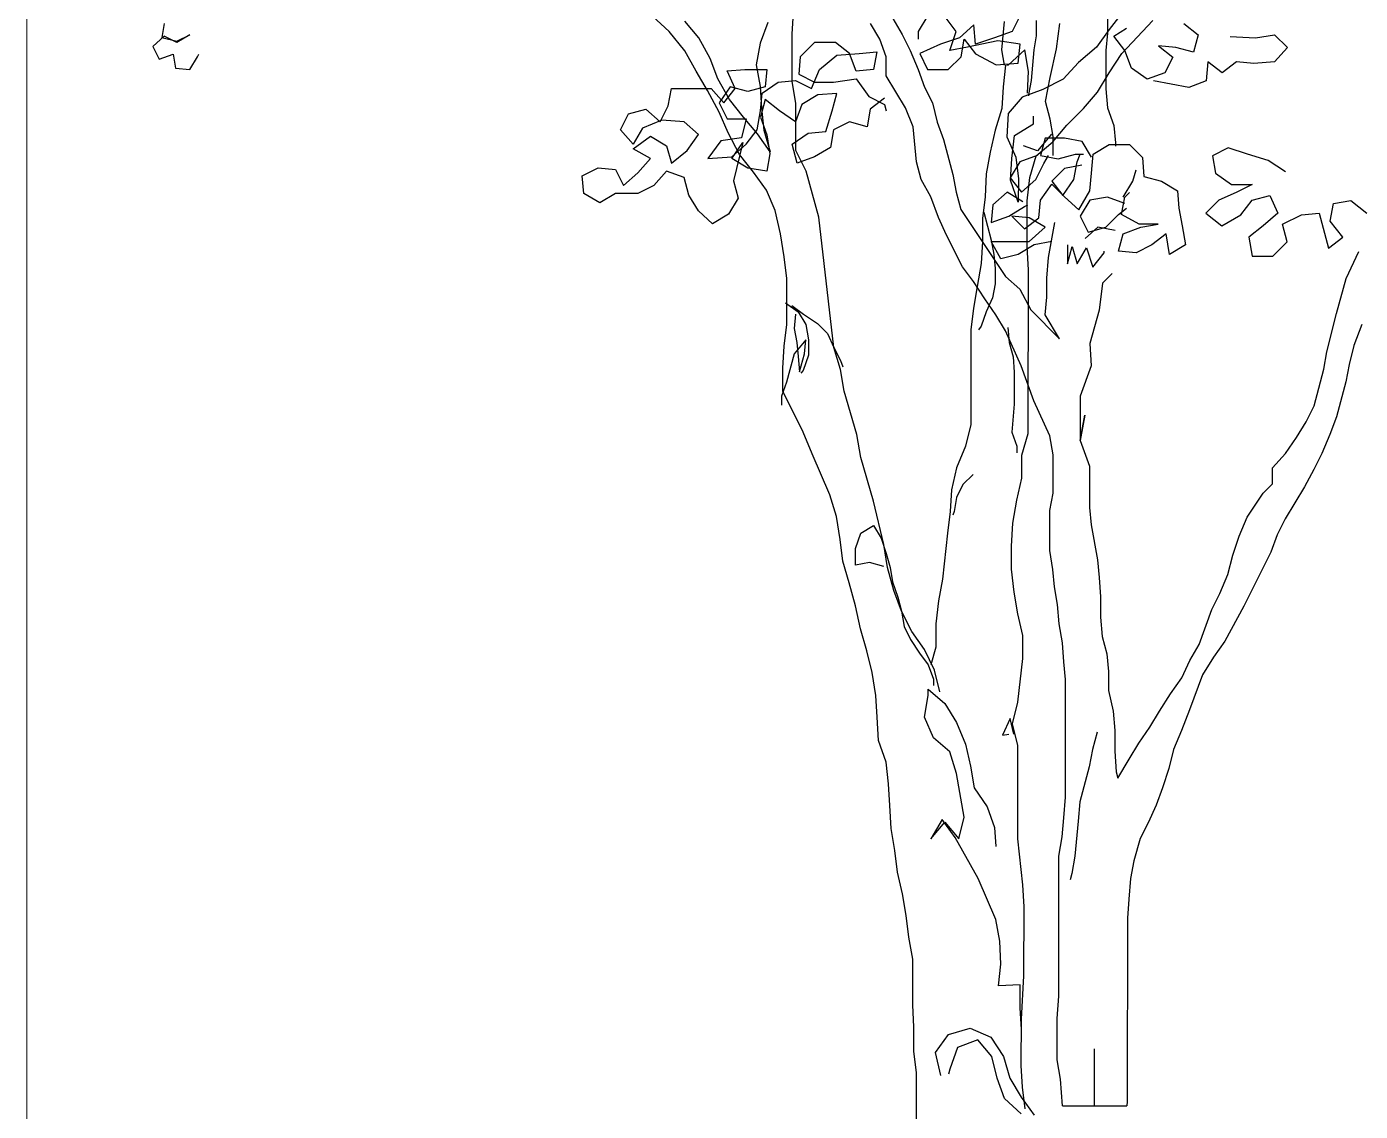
# Model space of a CAD drawing. Header units: millimetres. Extents: x 684983 to 685377, y 990360 to 990509.
# Drawn here: x 685183.977 to 685185.481, y 990434.061 to 990435.284 of the extents above; entities that cross this region are included whole.
import ezdxf

# ---------------------------------------------------------------- set-up
doc = ezdxf.new("R2010")
doc.units = ezdxf.units.MM
doc.layers.add('grid', color=8, linetype='Continuous', lineweight=9)
doc.layers.add('JACK  FRUIT TREE', color=7, linetype='Continuous')
doc.layers.add('TEAK', color=7, linetype='Continuous')

# ---------------------------------------------------------------- blocks, each defined once
blk = doc.blocks.new('JT')
for p, q in [((0.0013, 0.849, 157.7266), (0.0013, 0.8191, 157.7266)), ((-0.1698, 0.8145, 157.7266), (-0.177, 0.8264, 157.7266)), ((-0.1602, 0.83, 157.7266), (-0.1531, 0.818, 157.7266)), ((-0.037, 0.8072, 157.7266), (-0.0346, 0.8263, 157.7266)), ((-0.1651, 0.8013, 157.7266), (-0.1698, 0.8145, 157.7266)), ((-0.1531, 0.818, 157.7266), (-0.1471, 0.8061, 157.7266)), ((0.0013, 0.8191, 157.7266), (0.0001, 0.8059, 157.7266)), ((-0.1471, 0.8061, 157.7266), (-0.1411, 0.7917, 157.7266)), ((-0.0418, 0.7856, 157.7266), (-0.037, 0.8072, 157.7266)), ((0.0001, 0.8059, 157.7266), (0, 0.7772, 157.7266)), ((-0.1651, 0.7869, 157.7266), (-0.1651, 0.8013, 157.7266)), ((-0.1507, 0.763, 157.7266), (-0.1651, 0.7869, 157.7266)), ((-0.1411, 0.7917, 157.7266), (-0.1364, 0.7785, 157.7266)), ((-0.0454, 0.7677, 157.7266), (-0.0418, 0.7856, 157.7266)), ((-0.1364, 0.7785, 157.7266), (-0.1304, 0.7666, 157.7266)), ((0, 0.7772, 157.7266), (0.0012, 0.7628, 157.7266)), ((-0.1448, 0.7486, 157.7266), (-0.1507, 0.763, 157.7266)), ((-0.1304, 0.7666, 157.7266), (-0.1268, 0.7522, 157.7266)), ((-0.0419, 0.7545, 157.7266), (-0.0454, 0.7677, 157.7266)), ((0.0012, 0.7628, 157.7266), (0.006, 0.7497, 157.7266)), ((-0.1268, 0.7522, 157.7266), (-0.122, 0.739, 157.7266)), ((-0.0395, 0.7413, 157.7266), (-0.0419, 0.7545, 157.7266)), ((-0.1424, 0.7223, 157.7266), (-0.1448, 0.7486, 157.7266)), ((0.006, 0.7497, 157.7266), (0.0072, 0.7365, 157.7266)), ((-0.122, 0.739, 157.7266), (-0.1149, 0.7127, 157.7266)), ((-0.0395, 0.727, 157.7266), (-0.0395, 0.7413, 157.7266)), ((0.0072, 0.7365, 157.7266), (0.0072, 0.7341, 157.7266)), ((-0.1388, 0.7091, 157.7266), (-0.1424, 0.7223, 157.7266)), ((-0.1149, 0.7127, 157.7266), (-0.1125, 0.6995, 157.7266)), ((-0.1316, 0.696, 157.7266), (-0.1388, 0.7091, 157.7266)), ((-0.1257, 0.6804, 157.7266), (-0.1316, 0.696, 157.7266)), ((-0.1125, 0.6995, 157.7266), (-0.1089, 0.6864, 157.7266)), ((-0.1089, 0.6864, 157.7266), (-0.0874, 0.6541, 157.7266)), ((-0.1197, 0.6672, 157.7266), (-0.1257, 0.6804, 157.7266)), ((-0.0432, 0.6504, 157.7266), (-0.0383, 0.6767, 157.7266)), ((-0.1078, 0.6433, 157.7266), (-0.1197, 0.6672, 157.7266)), ((-0.0874, 0.6541, 157.7266), (-0.0874, 0.6541, 157.7266)), ((-0.0874, 0.6541, 157.7266), (-0.0755, 0.6361, 157.7266)), ((0.1806, 0.6347, 157.7266), (0.1902, 0.655, 157.7266)), ((-0.0994, 0.6325, 157.7266), (-0.1078, 0.6433, 157.7266)), ((-0.0444, 0.6349, 157.7266), (-0.0432, 0.6504, 157.7266)), ((-0.091, 0.6194, 157.7266), (-0.0994, 0.6325, 157.7266)), ((-0.0755, 0.6361, 157.7266), (-0.0647, 0.6265, 157.7266)), ((-0.0444, 0.6205, 157.7266), (-0.0444, 0.6349, 157.7266)), ((0.0047, 0.6384, 157.7266), (-0.0025, 0.6312, 157.7266)), ((0.1734, 0.6083, 157.7266), (0.1806, 0.6347, 157.7266)), ((-0.0647, 0.6265, 157.7266), (-0.0563, 0.611, 157.7266)), ((-0.0025, 0.6312, 157.7266), (-0.0049, 0.6109, 157.7266)), ((-0.0827, 0.6074, 157.7266), (-0.091, 0.6194, 157.7266)), ((-0.0456, 0.6074, 157.7266), (-0.0444, 0.6205, 157.7266)), ((-0.0755, 0.5954, 157.7266), (-0.0827, 0.6074, 157.7266)), ((-0.0563, 0.611, 157.7266), (-0.0348, 0.5894, 157.7266)), ((-0.0348, 0.5894, 157.7266), (-0.0456, 0.6074, 157.7266)), ((-0.0049, 0.6109, 157.7266), (-0.0121, 0.5858, 157.7266)), ((0.1662, 0.5796, 157.7266), (0.1734, 0.6083, 157.7266)), ((-0.0636, 0.5691, 157.7266), (-0.0755, 0.5954, 157.7266)), ((0.1925, 0.6, 157.7266), (0.1865, 0.5844, 157.7266)), ((-0.0121, 0.5858, 157.7266), (-0.0109, 0.569, 157.7266)), ((0.1865, 0.5844, 157.7266), (0.1829, 0.5701, 157.7266)), ((0.1638, 0.5665, 157.7266), (0.1662, 0.5796, 157.7266)), ((-0.054, 0.5427, 157.7266), (-0.0636, 0.5691, 157.7266)), ((-0.0109, 0.569, 157.7266), (-0.0193, 0.5463, 157.7266)), ((0.1602, 0.5521, 157.7266), (0.1638, 0.5665, 157.7266)), ((0.1829, 0.5701, 157.7266), (0.1805, 0.5569, 157.7266)), ((0.1566, 0.539, 157.7266), (0.1602, 0.5521, 157.7266)), ((0.1805, 0.5569, 157.7266), (0.1733, 0.5306, 157.7266)), ((-0.0421, 0.5164, 157.7266), (-0.054, 0.5427, 157.7266)), ((-0.0193, 0.5463, 157.7266), (-0.0193, 0.5128, 157.7266)), ((-0.0193, 0.5128, 157.7266), (-0.0157, 0.5319, 157.7266)), ((-0.0157, 0.5319, 157.7266), (-0.0193, 0.5128, 157.7266)), ((0.1506, 0.527, 157.7266), (0.1566, 0.539, 157.7266)), ((0.1434, 0.5151, 157.7266), (0.1506, 0.527, 157.7266)), ((0.1733, 0.5306, 157.7266), (0.1685, 0.5174, 157.7266)), ((-0.0397, 0.5021, 157.7266), (-0.0421, 0.5164, 157.7266)), ((-0.0193, 0.5128, 157.7266), (-0.0122, 0.4937, 157.7266)), ((0.135, 0.5031, 157.7266), (0.1434, 0.5151, 157.7266)), ((0.1685, 0.5174, 157.7266), (0.1625, 0.5031, 157.7266)), ((-0.0397, 0.4733, 157.7266), (-0.0397, 0.5021, 157.7266)), ((0.1254, 0.4923, 157.7266), (0.135, 0.5031, 157.7266)), ((0.1625, 0.5031, 157.7266), (0.1565, 0.4911, 157.7266)), ((-0.0122, 0.4937, 157.7266), (-0.0122, 0.4625, 157.7266)), ((0.1254, 0.4804, 157.7266), (0.1254, 0.4923, 157.7266)), ((0.1565, 0.4911, 157.7266), (0.1493, 0.478, 157.7266)), ((-0.0421, 0.4602, 157.7266), (-0.0397, 0.4733, 157.7266)), ((0.1062, 0.4553, 157.7266), (0.1182, 0.4732, 157.7266)), ((0.1182, 0.4732, 157.7266), (0.1254, 0.4804, 157.7266)), ((0.1493, 0.478, 157.7266), (0.1349, 0.454, 157.7266)), ((-0.0122, 0.4625, 157.7266), (-0.011, 0.4494, 157.7266)), ((-0.0422, 0.4303, 157.7266), (-0.0421, 0.4602, 157.7266)), ((0.1002, 0.4409, 157.7266), (0.1062, 0.4553, 157.7266)), ((0.1349, 0.454, 157.7266), (0.1289, 0.4421, 157.7266)), ((-0.011, 0.4494, 157.7266), (-0.0063, 0.4231, 157.7266)), ((0.1289, 0.4421, 157.7266), (0.1241, 0.4289, 157.7266)), ((0.0954, 0.4266, 157.7266), (0.1002, 0.4409, 157.7266)), ((-0.0398, 0.4159, 157.7266), (-0.0422, 0.4303, 157.7266)), ((-0.0063, 0.4231, 157.7266), (-0.0051, 0.4099, 157.7266)), ((0.0918, 0.4122, 157.7266), (0.0954, 0.4266, 157.7266)), ((0.1241, 0.4289, 157.7266), (0.1038, 0.3883, 157.7266)), ((-0.0386, 0.4028, 157.7266), (-0.0398, 0.4159, 157.7266)), ((0.0858, 0.3979, 157.7266), (0.0918, 0.4122, 157.7266)), ((-0.0362, 0.3896, 157.7266), (-0.0386, 0.4028, 157.7266)), ((-0.0051, 0.4099, 157.7266), (-0.0039, 0.3955, 157.7266)), ((-0.0039, 0.3955, 157.7266), (-0.0039, 0.38, 157.7266)), ((0.0798, 0.3859, 157.7266), (0.0858, 0.3979, 157.7266)), ((-0.035, 0.3752, 157.7266), (-0.0362, 0.3896, 157.7266)), ((0.0702, 0.3596, 157.7266), (0.0798, 0.3859, 157.7266)), ((0.1038, 0.3883, 157.7266), (0.0894, 0.362, 157.7266)), ((-0.0326, 0.3609, 157.7266), (-0.035, 0.3752, 157.7266)), ((-0.0039, 0.38, 157.7266), (-0.0027, 0.3656, 157.7266)), ((-0.0027, 0.3656, 157.7266), (0.0008, 0.3525, 157.7266)), ((0.0894, 0.362, 157.7266), (0.081, 0.35, 157.7266)), ((-0.0315, 0.3465, 157.7266), (-0.0326, 0.3609, 157.7266)), ((0.0008, 0.3525, 157.7266), (0.002, 0.3393, 157.7266)), ((0.0631, 0.3476, 157.7266), (0.0702, 0.3596, 157.7266)), ((-0.0303, 0.3333, 157.7266), (-0.0315, 0.3465, 157.7266)), ((0.0571, 0.3345, 157.7266), (0.0631, 0.3476, 157.7266)), ((0.081, 0.35, 157.7266), (0.0726, 0.3368, 157.7266)), ((-0.0304, 0.2448, 157.7266), (-0.0303, 0.3333, 157.7266)), ((0.002, 0.3393, 157.7266), (0.002, 0.3249, 157.7266)), ((0.0487, 0.3225, 157.7266), (0.0571, 0.3345, 157.7266)), ((0.0726, 0.3368, 157.7266), (0.063, 0.3105, 157.7266)), ((0.002, 0.3249, 157.7266), (0.0056, 0.3094, 157.7266)), ((0.0403, 0.3094, 157.7266), (0.0487, 0.3225, 157.7266)), ((0.0056, 0.3094, 157.7266), (0.0068, 0.295, 157.7266)), ((0.0331, 0.2974, 157.7266), (0.0403, 0.3094, 157.7266)), ((0.063, 0.3105, 157.7266), (0.057, 0.295, 157.7266)), ((-0.0064, 0.2938, 157.7266), (-0.01, 0.2807, 157.7266)), ((0.0068, 0.295, 157.7266), (0.0068, 0.2795, 157.7266)), ((0.0247, 0.2854, 157.7266), (0.0331, 0.2974, 157.7266)), ((0.057, 0.295, 157.7266), (0.051, 0.2806, 157.7266)), ((0.0175, 0.2735, 157.7266), (0.0247, 0.2854, 157.7266)), ((-0.01, 0.2807, 157.7266), (-0.0124, 0.2675, 157.7266)), ((0.0068, 0.2795, 157.7266), (0.0079, 0.2639, 157.7266)), ((0.0091, 0.2591, 157.7266), (0.0175, 0.2735, 157.7266)), ((0.051, 0.2806, 157.7266), (0.0474, 0.2663, 157.7266)), ((-0.0124, 0.2675, 157.7266), (-0.0196, 0.2412, 157.7266)), ((0.0079, 0.2639, 157.7266), (0.0091, 0.2591, 157.7266)), ((0.0474, 0.2663, 157.7266), (0.0426, 0.2519, 157.7266)), ((0.0426, 0.2519, 157.7266), (0.0378, 0.2388, 157.7266)), ((-0.0316, 0.2293, 157.7266), (-0.0304, 0.2448, 157.7266)), ((-0.0196, 0.2412, 157.7266), (-0.0208, 0.2269, 157.7266)), ((0.0378, 0.2388, 157.7266), (0.0318, 0.2256, 157.7266)), ((-0.0328, 0.2149, 157.7266), (-0.0316, 0.2293, 157.7266)), ((-0.0208, 0.2269, 157.7266), (-0.0232, 0.2005, 157.7266)), ((0.0318, 0.2256, 157.7266), (0.0258, 0.2137, 157.7266)), ((-0.0352, 0.2005, 157.7266), (-0.0328, 0.2149, 157.7266)), ((0.0258, 0.2137, 157.7266), (0.021, 0.1969, 157.7266)), ((-0.0353, 0.0953, 157.7266), (-0.0352, 0.2005, 157.7266)), ((-0.0232, 0.2005, 157.7266), (-0.0256, 0.1874, 157.7266)), ((0.021, 0.1969, 157.7266), (0.0186, 0.1837, 157.7266)), ((-0.0256, 0.1874, 157.7266), (-0.0268, 0.1826, 157.7266)), ((0.0186, 0.1837, 157.7266), (0.0174, 0.1682, 157.7266)), ((0.0174, 0.1682, 157.7266), (0.0162, 0.1538, 157.7266)), ((0.0162, 0.1538, 157.7266), (0.0161, 0.0162, 157.7266)), ((-0.0365, 0.0785, 157.7266), (-0.0353, 0.0953, 157.7266)), ((-0.0365, 0.0474, 157.7266), (-0.0365, 0.0785, 157.7266)), ((-0.0084, 0.0128, 157.7266), (-0.0084, 0.0558, 157.7266)), ((-0.0341, 0.033, 157.7266), (-0.0365, 0.0474, 157.7266)), ((-0.0325, 0.0128, 157.7266), (-0.0341, 0.033, 157.7266)), ((-0.0325, 0.0128, 157.7266), (0.0158, 0.0128, 157.7266)), ((0.0161, 0.0162, 157.7266), (0.0158, 0.0128, 157.7266))]:
    blk.add_line(p, q)
at = {"color": 3}
for p, q in [((-0.1339, 0.8324, 157.7266), (-0.1411, 0.8204, 157.7266)), ((-0.0645, 0.8323, 157.7266), (-0.0705, 0.8203, 157.7266)), ((-0.1124, 0.8204, 157.7266), (-0.1208, 0.8312, 157.7266)), ((-0.0992, 0.8252, 157.7266), (-0.11, 0.8156, 157.7266)), ((-0.098, 0.8108, 157.7266), (-0.0992, 0.8252, 157.7266)), ((0.0061, 0.8167, 157.7266), (0.0156, 0.8227, 157.7266)), ((0.0587, 0.8262, 157.7266), (0.0695, 0.8178, 157.7266)), ((-0.2189, 0.8121, 157.7266), (-0.2297, 0.8013, 157.7266)), ((-0.2033, 0.8121, 157.7266), (-0.2189, 0.8121, 157.7266)), ((-0.1411, 0.8204, 157.7266), (-0.1411, 0.8144, 157.7266)), ((-0.11, 0.8156, 157.7266), (-0.1244, 0.8108, 157.7266)), ((-0.1172, 0.806, 157.7266), (-0.1124, 0.8204, 157.7266)), ((-0.1088, 0.8012, 157.7266), (-0.1064, 0.8144, 157.7266)), ((-0.1064, 0.8144, 157.7266), (-0.098, 0.8036, 157.7266)), ((-0.0813, 0.8132, 157.7266), (-0.104, 0.8084, 157.7266)), ((-0.0837, 0.8156, 157.7266), (-0.098, 0.8108, 157.7266)), ((-0.0705, 0.8203, 157.7266), (-0.0837, 0.8156, 157.7266)), ((-0.0645, 0.8108, 157.7266), (-0.0813, 0.8132, 157.7266)), ((0.0144, 0.8059, 157.7266), (0.0061, 0.8167, 157.7266)), ((0.0695, 0.8178, 157.7266), (0.0659, 0.8047, 157.7266)), ((0.0934, 0.8166, 157.7266), (0.1125, 0.8154, 157.7266)), ((0.1125, 0.8154, 157.7266), (0.1269, 0.8178, 157.7266)), ((0.1269, 0.8178, 157.7266), (0.1365, 0.8082, 157.7266)), ((-0.2153, 0.7918, 157.7266), (-0.2021, 0.8025, 157.7266)), ((-0.1926, 0.8037, 157.7266), (-0.2033, 0.8121, 157.7266)), ((-0.2021, 0.8025, 157.7266), (-0.1854, 0.8037, 157.7266)), ((-0.1878, 0.7905, 157.7266), (-0.1926, 0.8037, 157.7266)), ((-0.1854, 0.8037, 157.7266), (-0.1722, 0.8049, 157.7266)), ((-0.1722, 0.8049, 157.7266), (-0.1746, 0.7917, 157.7266)), ((-0.1244, 0.8108, 157.7266), (-0.1399, 0.8037, 157.7266)), ((-0.1399, 0.8037, 157.7266), (-0.134, 0.7917, 157.7266)), ((-0.104, 0.8084, 157.7266), (-0.1172, 0.806, 157.7266)), ((-0.098, 0.8036, 157.7266), (-0.0825, 0.7952, 157.7266)), ((-0.0658, 0.7964, 157.7266), (-0.0645, 0.8108, 157.7266)), ((0.0192, 0.7927, 157.7266), (0.0144, 0.8059, 157.7266)), ((0.0527, 0.8083, 157.7266), (0.0395, 0.8095, 157.7266)), ((0.0395, 0.8095, 157.7266), (0.0503, 0.8011, 157.7266)), ((0.0659, 0.8047, 157.7266), (0.0527, 0.8083, 157.7266)), ((0.1365, 0.8082, 157.7266), (0.1269, 0.7974, 157.7266)), ((-0.2297, 0.8013, 157.7266), (-0.2309, 0.7882, 157.7266)), ((-0.1184, 0.7917, 157.7266), (-0.1088, 0.8012, 157.7266)), ((-0.0825, 0.7952, 157.7266), (-0.0658, 0.7964, 157.7266)), ((0.0312, 0.7844, 157.7266), (0.0192, 0.7927, 157.7266)), ((0.0503, 0.8011, 157.7266), (0.0443, 0.7891, 157.7266)), ((0.0766, 0.7975, 157.7266), (0.0754, 0.7831, 157.7266)), ((0.0874, 0.7891, 157.7266), (0.0766, 0.7975, 157.7266)), ((0.0982, 0.7975, 157.7266), (0.0874, 0.7891, 157.7266)), ((0.1113, 0.7962, 157.7266), (0.0982, 0.7975, 157.7266)), ((0.1269, 0.7974, 157.7266), (0.1113, 0.7962, 157.7266)), ((-0.2847, 0.7906, 157.7266), (-0.2715, 0.7918, 157.7266)), ((-0.2787, 0.7775, 157.7266), (-0.2847, 0.7906, 157.7266)), ((-0.2715, 0.7918, 157.7266), (-0.2548, 0.7918, 157.7266)), ((-0.2584, 0.7739, 157.7266), (-0.2464, 0.7822, 157.7266)), ((-0.2548, 0.7918, 157.7266), (-0.256, 0.7786, 157.7266)), ((-0.2464, 0.7822, 157.7266), (-0.2333, 0.7834, 157.7266)), ((-0.2333, 0.7834, 157.7266), (-0.2213, 0.7774, 157.7266)), ((-0.2309, 0.7882, 157.7266), (-0.2189, 0.7822, 157.7266)), ((-0.2213, 0.7774, 157.7266), (-0.2153, 0.7918, 157.7266)), ((-0.2189, 0.7822, 157.7266), (-0.2046, 0.7822, 157.7266)), ((-0.2046, 0.7822, 157.7266), (-0.1878, 0.7846, 157.7266)), ((-0.1746, 0.7917, 157.7266), (-0.1878, 0.7905, 157.7266)), ((-0.1878, 0.7846, 157.7266), (-0.1782, 0.7714, 157.7266)), ((-0.134, 0.7917, 157.7266), (-0.1184, 0.7917, 157.7266)), ((0.0443, 0.7891, 157.7266), (0.0312, 0.7844, 157.7266)), ((0.0623, 0.7783, 157.7266), (0.0359, 0.7832, 157.7266)), ((0.0754, 0.7831, 157.7266), (0.0623, 0.7783, 157.7266)), ((-0.329, 0.7643, 157.7266), (-0.3266, 0.7775, 157.7266)), ((-0.3266, 0.7775, 157.7266), (-0.2967, 0.7775, 157.7266)), ((-0.2967, 0.7775, 157.7266), (-0.2871, 0.7667, 157.7266)), ((-0.2823, 0.7787, 157.7266), (-0.2907, 0.7667, 157.7266)), ((-0.2871, 0.7667, 157.7266), (-0.2787, 0.7775, 157.7266)), ((-0.2692, 0.7751, 157.7266), (-0.2823, 0.7787, 157.7266)), ((-0.256, 0.7786, 157.7266), (-0.2692, 0.7751, 157.7266)), ((-0.2596, 0.7607, 157.7266), (-0.2584, 0.7739, 157.7266)), ((-0.2165, 0.7726, 157.7266), (-0.2285, 0.7655, 157.7266)), ((-0.2022, 0.7738, 157.7266), (-0.2165, 0.7726, 157.7266)), ((-0.2058, 0.7606, 157.7266), (-0.2022, 0.7738, 157.7266)), ((-0.335, 0.7524, 157.7266), (-0.329, 0.7643, 157.7266)), ((-0.2907, 0.7667, 157.7266), (-0.2847, 0.7547, 157.7266)), ((-0.256, 0.7691, 157.7266), (-0.2596, 0.7559, 157.7266)), ((-0.2453, 0.7607, 157.7266), (-0.256, 0.7691, 157.7266)), ((-0.2285, 0.7655, 157.7266), (-0.2333, 0.7523, 157.7266)), ((-0.1782, 0.7714, 157.7266), (-0.1663, 0.7654, 157.7266)), ((-0.1663, 0.7702, 157.7266), (-0.1771, 0.7618, 157.7266)), ((-0.1663, 0.7654, 157.7266), (-0.1651, 0.7606, 157.7266)), ((-0.3649, 0.7464, 157.7266), (-0.3589, 0.7584, 157.7266)), ((-0.3589, 0.7584, 157.7266), (-0.3458, 0.762, 157.7266)), ((-0.3338, 0.7536, 157.7266), (-0.3482, 0.7476, 157.7266)), ((-0.3458, 0.762, 157.7266), (-0.335, 0.7524, 157.7266)), ((-0.317, 0.7524, 157.7266), (-0.3338, 0.7536, 157.7266)), ((-0.3063, 0.7428, 157.7266), (-0.317, 0.7524, 157.7266)), ((-0.2847, 0.7547, 157.7266), (-0.2704, 0.7547, 157.7266)), ((-0.2704, 0.7547, 157.7266), (-0.274, 0.7404, 157.7266)), ((-0.262, 0.7463, 157.7266), (-0.2596, 0.7607, 157.7266)), ((-0.2596, 0.7559, 157.7266), (-0.2548, 0.7427, 157.7266)), ((-0.2333, 0.7523, 157.7266), (-0.2453, 0.7607, 157.7266)), ((-0.2106, 0.7451, 157.7266), (-0.2058, 0.7606, 157.7266)), ((-0.1926, 0.7523, 157.7266), (-0.2046, 0.7463, 157.7266)), ((-0.1795, 0.7487, 157.7266), (-0.1926, 0.7523, 157.7266)), ((-0.1771, 0.7618, 157.7266), (-0.1795, 0.7487, 157.7266)), ((-0.3553, 0.7357, 157.7266), (-0.3649, 0.7464, 157.7266)), ((-0.3482, 0.7476, 157.7266), (-0.3553, 0.7357, 157.7266)), ((-0.3147, 0.7308, 157.7266), (-0.3063, 0.7428, 157.7266)), ((-0.2704, 0.7356, 157.7266), (-0.262, 0.7463, 157.7266)), ((-0.2548, 0.7427, 157.7266), (-0.2525, 0.7284, 157.7266)), ((-0.2357, 0.7355, 157.7266), (-0.2237, 0.7439, 157.7266)), ((-0.2237, 0.7439, 157.7266), (-0.2106, 0.7451, 157.7266)), ((-0.2046, 0.7463, 157.7266), (-0.207, 0.7331, 157.7266)), ((-0.3554, 0.7321, 157.7266), (-0.3422, 0.7416, 157.7266)), ((-0.3422, 0.7249, 157.7266), (-0.3554, 0.7321, 157.7266)), ((-0.3422, 0.7416, 157.7266), (-0.3302, 0.7344, 157.7266)), ((-0.3302, 0.7344, 157.7266), (-0.3266, 0.7213, 157.7266)), ((-0.2895, 0.738, 157.7266), (-0.2991, 0.7248, 157.7266)), ((-0.274, 0.7404, 157.7266), (-0.2895, 0.738, 157.7266)), ((-0.2812, 0.7248, 157.7266), (-0.2728, 0.7368, 157.7266)), ((-0.2812, 0.726, 157.7266), (-0.2704, 0.7356, 157.7266)), ((-0.2728, 0.7368, 157.7266), (-0.28, 0.7081, 157.7266)), ((-0.2321, 0.7212, 157.7266), (-0.2357, 0.7355, 157.7266)), ((-0.207, 0.7331, 157.7266), (-0.219, 0.726, 157.7266)), ((-0.0455, 0.7402, 157.7266), (-0.0491, 0.727, 157.7266)), ((-0.0311, 0.7401, 157.7266), (-0.0455, 0.7402, 157.7266)), ((-0.0179, 0.7377, 157.7266), (-0.0311, 0.7401, 157.7266)), ((-0.0108, 0.7258, 157.7266), (-0.0179, 0.7377, 157.7266)), ((-0.0096, 0.7282, 157.7266), (0.0024, 0.7353, 157.7266)), ((0.0024, 0.7353, 157.7266), (0.0179, 0.7353, 157.7266)), ((0.0179, 0.7353, 157.7266), (0.0275, 0.7257, 157.7266)), ((0.0921, 0.7329, 157.7266), (0.0802, 0.7269, 157.7266)), ((0.1065, 0.7281, 157.7266), (0.0921, 0.7329, 157.7266)), ((-0.3518, 0.7141, 157.7266), (-0.3422, 0.7249, 157.7266)), ((-0.3266, 0.7213, 157.7266), (-0.3147, 0.7308, 157.7266)), ((-0.2991, 0.7248, 157.7266), (-0.2812, 0.726, 157.7266)), ((-0.2692, 0.7176, 157.7266), (-0.2812, 0.7248, 157.7266)), ((-0.2525, 0.7284, 157.7266), (-0.2549, 0.7152, 157.7266)), ((-0.219, 0.726, 157.7266), (-0.2321, 0.7212, 157.7266)), ((-0.0646, 0.7222, 157.7266), (-0.0718, 0.7103, 157.7266)), ((-0.0515, 0.727, 157.7266), (-0.0646, 0.7222, 157.7266)), ((-0.0491, 0.727, 157.7266), (-0.0359, 0.7246, 157.7266)), ((-0.0467, 0.721, 157.7266), (-0.0431, 0.727, 157.7266)), ((-0.0359, 0.7246, 157.7266), (-0.0227, 0.7282, 157.7266)), ((-0.024, 0.709, 157.7266), (-0.0216, 0.7222, 157.7266)), ((-0.0227, 0.7282, 157.7266), (-0.0168, 0.7282, 157.7266)), ((-0.0216, 0.7222, 157.7266), (-0.0192, 0.7282, 157.7266)), ((-0.0108, 0.7138, 157.7266), (-0.0096, 0.7282, 157.7266)), ((0.0275, 0.7257, 157.7266), (0.0287, 0.7114, 157.7266)), ((0.0802, 0.7269, 157.7266), (0.0825, 0.7137, 157.7266)), ((0.122, 0.7233, 157.7266), (0.1065, 0.7281, 157.7266)), ((0.1352, 0.7149, 157.7266), (0.122, 0.7233, 157.7266)), ((-0.3937, 0.7118, 157.7266), (-0.3817, 0.7177, 157.7266)), ((-0.3817, 0.7177, 157.7266), (-0.3685, 0.7165, 157.7266)), ((-0.3685, 0.7165, 157.7266), (-0.3626, 0.7046, 157.7266)), ((-0.3626, 0.7046, 157.7266), (-0.3518, 0.7141, 157.7266)), ((-0.3302, 0.7153, 157.7266), (-0.3398, 0.7045, 157.7266)), ((-0.3171, 0.7105, 157.7266), (-0.3302, 0.7153, 157.7266)), ((-0.2549, 0.7152, 157.7266), (-0.2692, 0.7176, 157.7266)), ((-0.0527, 0.7091, 157.7266), (-0.0467, 0.721, 157.7266)), ((-0.0311, 0.7174, 157.7266), (-0.0407, 0.7078, 157.7266)), ((-0.018, 0.7198, 157.7266), (-0.0311, 0.7174, 157.7266)), ((-0.012, 0.7006, 157.7266), (-0.0108, 0.7138, 157.7266)), ((0.0203, 0.7078, 157.7266), (0.0227, 0.7162, 157.7266)), ((0.0825, 0.7137, 157.7266), (0.0945, 0.7053, 157.7266)), ((-0.3925, 0.6986, 157.7266), (-0.3937, 0.7118, 157.7266)), ((-0.3398, 0.7045, 157.7266), (-0.3518, 0.6986, 157.7266)), ((-0.3135, 0.6973, 157.7266), (-0.3171, 0.7105, 157.7266)), ((-0.28, 0.7081, 157.7266), (-0.2764, 0.6949, 157.7266)), ((-0.0718, 0.7103, 157.7266), (-0.0634, 0.6995, 157.7266)), ((-0.0634, 0.6995, 157.7266), (-0.0527, 0.7091, 157.7266)), ((-0.0491, 0.6935, 157.7266), (-0.0407, 0.7055, 157.7266)), ((-0.0407, 0.7078, 157.7266), (-0.0323, 0.6971, 157.7266)), ((-0.0407, 0.7055, 157.7266), (-0.0311, 0.6959, 157.7266)), ((-0.0323, 0.6971, 157.7266), (-0.024, 0.709, 157.7266)), ((0.0131, 0.6958, 157.7266), (0.0203, 0.7078, 157.7266)), ((0.0287, 0.7114, 157.7266), (0.0418, 0.7078, 157.7266)), ((0.0418, 0.7078, 157.7266), (0.0538, 0.7006, 157.7266)), ((0.0945, 0.7053, 157.7266), (0.11, 0.7053, 157.7266)), ((0.11, 0.7053, 157.7266), (0.0981, 0.6993, 157.7266)), ((-0.3805, 0.6914, 157.7266), (-0.3925, 0.6986, 157.7266)), ((-0.3685, 0.6986, 157.7266), (-0.3805, 0.6914, 157.7266)), ((-0.3518, 0.6986, 157.7266), (-0.3685, 0.6986, 157.7266)), ((-0.3063, 0.6854, 157.7266), (-0.3135, 0.6973, 157.7266)), ((-0.2764, 0.6949, 157.7266), (-0.2836, 0.6829, 157.7266)), ((-0.0742, 0.6995, 157.7266), (-0.085, 0.6899, 157.7266)), ((-0.0623, 0.6923, 157.7266), (-0.0742, 0.6995, 157.7266)), ((-0.0503, 0.6803, 157.7266), (-0.0491, 0.6935, 157.7266)), ((-0.0311, 0.6959, 157.7266), (-0.0204, 0.6863, 157.7266)), ((-0.0204, 0.6863, 157.7266), (-0.012, 0.7006, 157.7266)), ((-0.012, 0.6935, 157.7266), (-0.0192, 0.6815, 157.7266)), ((0.0012, 0.6958, 157.7266), (-0.012, 0.6935, 157.7266)), ((0.0143, 0.691, 157.7266), (0.0012, 0.6958, 157.7266)), ((0.0119, 0.6827, 157.7266), (0.0143, 0.6958, 157.7266)), ((0.0143, 0.6958, 157.7266), (0.0179, 0.6994, 157.7266)), ((0.0538, 0.7006, 157.7266), (0.055, 0.6874, 157.7266)), ((0.0849, 0.6934, 157.7266), (0.0753, 0.6838, 157.7266)), ((0.0981, 0.6993, 157.7266), (0.0849, 0.6934, 157.7266)), ((0.1016, 0.6826, 157.7266), (0.11, 0.6934, 157.7266)), ((0.11, 0.6934, 157.7266), (0.1232, 0.6969, 157.7266)), ((0.1232, 0.6969, 157.7266), (0.1292, 0.6838, 157.7266)), ((0.1711, 0.6909, 157.7266), (0.1842, 0.6933, 157.7266)), ((0.1842, 0.6933, 157.7266), (0.1962, 0.6837, 157.7266)), ((-0.2956, 0.6758, 157.7266), (-0.3063, 0.6854, 157.7266)), ((-0.2836, 0.6829, 157.7266), (-0.2956, 0.6758, 157.7266)), ((-0.085, 0.6899, 157.7266), (-0.0862, 0.6768, 157.7266)), ((-0.073, 0.6816, 157.7266), (-0.0611, 0.6887, 157.7266)), ((-0.0611, 0.6887, 157.7266), (-0.0587, 0.6899, 157.7266)), ((-0.0001, 0.6731, 157.7266), (0.0095, 0.6827, 157.7266)), ((0.0095, 0.6827, 157.7266), (0.0155, 0.6875, 157.7266)), ((0.0251, 0.6755, 157.7266), (0.0119, 0.6827, 157.7266)), ((0.055, 0.6874, 157.7266), (0.0574, 0.6743, 157.7266)), ((0.0753, 0.6838, 157.7266), (0.0873, 0.6742, 157.7266)), ((0.0873, 0.6742, 157.7266), (0.1016, 0.6826, 157.7266)), ((0.1292, 0.6838, 157.7266), (0.1184, 0.6742, 157.7266)), ((0.1327, 0.6754, 157.7266), (0.1471, 0.6826, 157.7266)), ((0.1471, 0.6826, 157.7266), (0.1603, 0.6837, 157.7266)), ((0.1603, 0.6837, 157.7266), (0.1674, 0.6574, 157.7266)), ((0.1686, 0.6777, 157.7266), (0.1711, 0.6909, 157.7266)), ((-0.0862, 0.6768, 157.7266), (-0.073, 0.6816, 157.7266)), ((-0.0575, 0.6803, 157.7266), (-0.0706, 0.6816, 157.7266)), ((-0.0706, 0.6816, 157.7266), (-0.0611, 0.672, 157.7266)), ((-0.0611, 0.672, 157.7266), (-0.0503, 0.6803, 157.7266)), ((-0.0455, 0.6732, 157.7266), (-0.0575, 0.6803, 157.7266)), ((-0.0575, 0.6624, 157.7266), (-0.0455, 0.6732, 157.7266)), ((-0.0192, 0.6815, 157.7266), (-0.0132, 0.6695, 157.7266)), ((-0.006, 0.6731, 157.7266), (-0.0156, 0.6648, 157.7266)), ((-0.0132, 0.6695, 157.7266), (-0.0001, 0.6731, 157.7266)), ((0.0071, 0.6707, 157.7266), (-0.006, 0.6731, 157.7266)), ((0.0131, 0.6683, 157.7266), (0.0263, 0.6731, 157.7266)), ((0.0394, 0.6755, 157.7266), (0.0251, 0.6755, 157.7266)), ((0.0263, 0.6731, 157.7266), (0.0394, 0.6755, 157.7266)), ((0.0574, 0.6743, 157.7266), (0.0598, 0.6599, 157.7266)), ((0.1184, 0.6742, 157.7266), (0.1076, 0.6658, 157.7266)), ((0.1363, 0.6622, 157.7266), (0.1327, 0.6754, 157.7266)), ((0.1782, 0.6658, 157.7266), (0.1686, 0.6777, 157.7266)), ((-0.079, 0.6493, 157.7266), (-0.0862, 0.6624, 157.7266)), ((-0.0862, 0.6624, 157.7266), (-0.0575, 0.6624, 157.7266)), ((-0.0407, 0.6624, 157.7266), (-0.0539, 0.66, 157.7266)), ((0.0095, 0.6552, 157.7266), (0.0131, 0.6683, 157.7266)), ((0.0454, 0.6683, 157.7266), (0.0346, 0.6599, 157.7266)), ((0.0478, 0.6527, 157.7266), (0.0454, 0.6683, 157.7266)), ((0.1076, 0.6658, 157.7266), (0.11, 0.6515, 157.7266)), ((0.1255, 0.6515, 157.7266), (0.1363, 0.6622, 157.7266)), ((0.1674, 0.6574, 157.7266), (0.1782, 0.6658, 157.7266)), ((-0.0659, 0.6528, 157.7266), (-0.079, 0.6493, 157.7266)), ((-0.0539, 0.66, 157.7266), (-0.0659, 0.6528, 157.7266)), ((-0.0288, 0.66, 157.7266), (-0.0288, 0.6456, 157.7266)), ((-0.0288, 0.6456, 157.7266), (-0.0252, 0.6588, 157.7266)), ((-0.0252, 0.6588, 157.7266), (-0.0216, 0.6456, 157.7266)), ((-0.0216, 0.6456, 157.7266), (-0.0144, 0.6576, 157.7266)), ((-0.0144, 0.6576, 157.7266), (-0.0097, 0.6432, 157.7266)), ((-0.0097, 0.6432, 157.7266), (-0.0013, 0.654, 157.7266)), ((-0.0013, 0.654, 157.7266), (-0.0013, 0.6552, 157.7266)), ((0.0227, 0.654, 157.7266), (0.0095, 0.6552, 157.7266)), ((0.0346, 0.6599, 157.7266), (0.0227, 0.654, 157.7266)), ((0.0598, 0.6599, 157.7266), (0.0478, 0.6527, 157.7266)), ((0.11, 0.6515, 157.7266), (0.1255, 0.6515, 157.7266))]:
    blk.add_line(p, q, dxfattribs=at)
blk = doc.blocks.new('A$C25655A80')
at = {"color": 62}
for p, q in [((-0.6374, 1.0128), (-0.6393, 1.0023)), ((-0.0077, 0.993), (-0.0058, 1.0142)), ((-0.6374, 1.0032), (-0.646, 0.9955)), ((-0.6278, 0.9984), (-0.6374, 1.0032)), ((-0.6182, 1.0042), (-0.6278, 0.9984)), ((-0.6278, 0.9994), (-0.6182, 1.0042)), ((-0.646, 0.9955), (-0.6412, 0.9859)), ((-0.6393, 1.0023), (-0.6278, 0.9994)), ((-0.0058, 0.9815), (-0.0077, 0.993)), ((-0.6412, 0.9859), (-0.6307, 0.9898)), ((-0.6307, 0.9898), (-0.6288, 0.9792)), ((-0.6182, 0.9782), (-0.6124, 0.9878)), ((-0.6124, 0.9878), (-0.6114, 0.9897)), ((-0.6288, 0.9792), (-0.6182, 0.9782))]:
    blk.add_line(p, q, dxfattribs=at)
for p, q in [((-0.2577, 1.0067), (-0.2702, 1.0183)), ((-0.2356, 1.0019), (-0.2461, 1.0144)), ((-0.1836, 1.0134), (-0.1894, 0.998)), ((-0.1654, 1.0047), (-0.1644, 1.0211)), ((0.0182, 1.0151), (0.0182, 1.0036)), ((0.0836, 1.0218), (0.073, 1.0083)), ((0.0826, 0.9901), (0.1057, 1.015)), ((-0.2461, 0.9923), (-0.2577, 1.0067)), ((-0.1654, 0.9691), (-0.1654, 1.0047)), ((0.0182, 1.0036), (0.0163, 0.993)), ((0.073, 1.0083), (0.0634, 0.9949)), ((-0.2269, 0.9865), (-0.2356, 1.0019)), ((-0.1894, 0.998), (-0.1923, 0.9817)), ((0.0096, 0.993), (-0.0029, 0.9815)), ((0.0124, 0.9767), (0.0096, 0.993)), ((0.0163, 0.993), (0.0143, 0.9699)), ((0.0634, 0.9949), (0.0499, 0.9834)), ((-0.2375, 0.9769), (-0.2461, 0.9923)), ((-0.2212, 0.9711), (-0.2269, 0.9865)), ((0.0499, 0.9834), (0.0384, 0.9709)), ((0.073, 0.9757), (0.0826, 0.9901)), ((-0.2289, 0.9625), (-0.2375, 0.9769)), ((-0.1923, 0.9817), (-0.1895, 0.9653)), ((-0.0049, 0.9815), (-0.0068, 0.9652)), ((-0.0029, 0.9815), (-0.0039, 0.9815)), ((0.0115, 0.9603), (0.0124, 0.9767)), ((0.0643, 0.9612), (0.073, 0.9757)), ((-0.2125, 0.9557), (-0.2212, 0.9711)), ((-0.1895, 0.9653), (-0.1885, 0.949)), ((-0.1625, 0.9528), (-0.1654, 0.9691)), ((-0.0068, 0.9652), (-0.0078, 0.9488)), ((0.023, 0.9632), (0.0076, 0.9574)), ((0.0143, 0.9699), (0.0124, 0.9594)), ((0.0384, 0.9709), (0.023, 0.9632)), ((-0.2202, 0.9461), (-0.2289, 0.9625)), ((-0.202, 0.9423), (-0.2125, 0.9557)), ((-0.1626, 0.9172), (-0.1625, 0.9528)), ((0.0076, 0.9574), (-0.003, 0.945)), ((0.0124, 0.9594), (0.0124, 0.9584)), ((0.0537, 0.9488), (0.0643, 0.9612)), ((-0.2135, 0.9307), (-0.2202, 0.9461)), ((-0.1885, 0.949), (-0.1866, 0.9326)), ((-0.0078, 0.9488), (-0.0126, 0.9325)), ((-0.003, 0.945), (-0.004, 0.9277)), ((0.0162, 0.9373), (0.0162, 0.943)), ((0.0412, 0.9363), (0.0537, 0.9488)), ((-0.1914, 0.9298), (-0.202, 0.9423)), ((-0.1866, 0.9326), (-0.1818, 0.9163)), ((-0.0126, 0.9325), (-0.0165, 0.9161)), ((0.0018, 0.9286), (0.0162, 0.9373)), ((0.0306, 0.9238), (0.0412, 0.9363)), ((-0.2049, 0.9144), (-0.2135, 0.9307)), ((-0.1818, 0.9163), (-0.1914, 0.9298)), ((-0.004, 0.9277), (0.0028, 0.9123)), ((-0.0001, 0.9113), (0.0018, 0.9286)), ((0.0181, 0.9132), (0.0306, 0.9238)), ((0.0297, 0.9296), (0.0191, 0.9171)), ((-0.1943, 0.9009), (-0.2049, 0.9144)), ((-0.1549, 0.9018), (-0.1626, 0.9172)), ((-0.0165, 0.9161), (-0.0194, 0.8998)), ((0.0191, 0.9171), (0.0085, 0.9209)), ((0.0133, 0.8969), (0.0181, 0.9132)), ((-0.0011, 0.895), (-0.0001, 0.9113)), ((0.0028, 0.9123), (0.0047, 0.8959)), ((-0.1847, 0.8875), (-0.1943, 0.9009)), ((-0.1453, 0.8672), (-0.1549, 0.9018)), ((-0.0194, 0.8998), (-0.0203, 0.8825)), ((0.0046, 0.8786), (-0.0011, 0.895)), ((0.0047, 0.8959), (0.0046, 0.8786)), ((0.0114, 0.8796), (0.0133, 0.8969)), ((-0.178, 0.8721), (-0.1847, 0.8875)), ((-0.0203, 0.8825), (-0.0223, 0.8662)), ((0.0113, 0.845), (0.0114, 0.8796)), ((-0.1742, 0.8548), (-0.178, 0.8721)), ((-0.1339, 0.7692), (-0.1453, 0.8672)), ((-0.0223, 0.8662), (-0.0223, 0.8489)), ((-0.0213, 0.871), (-0.0156, 0.8498)), ((-0.1713, 0.8375), (-0.1742, 0.8548)), ((-0.0223, 0.8489), (-0.0233, 0.8325)), ((-0.0156, 0.8498), (-0.0137, 0.8392)), ((0.0123, 0.8277), (0.0113, 0.845)), ((-0.1694, 0.8211), (-0.1713, 0.8375)), ((-0.0233, 0.8325), (-0.0262, 0.8152)), ((-0.0137, 0.8392), (-0.0127, 0.8287)), ((-0.0127, 0.8287), (-0.0127, 0.8171)), ((0.0122, 0.7046), (0.0123, 0.8277)), ((-0.1694, 0.7865), (-0.1694, 0.8211)), ((-0.0262, 0.8152), (-0.0291, 0.7989)), ((-0.0127, 0.8171), (-0.0146, 0.8065)), ((-0.1704, 0.8028), (-0.1608, 0.7961)), ((-0.0146, 0.8065), (-0.0195, 0.796)), ((-0.1656, 0.8009), (-0.1569, 0.7942)), ((-0.1627, 0.7942), (-0.1637, 0.7836)), ((-0.1608, 0.7961), (-0.155, 0.7865)), ((-0.1569, 0.7942), (-0.1464, 0.7874)), ((-0.0291, 0.7989), (-0.031, 0.7825)), ((-0.0195, 0.796), (-0.0233, 0.7854)), ((-0.1714, 0.7702), (-0.1694, 0.7865)), ((-0.1637, 0.7836), (-0.1618, 0.773)), ((-0.155, 0.7865), (-0.1531, 0.7749)), ((-0.1464, 0.7874), (-0.1387, 0.7797)), ((-0.031, 0.7825), (-0.0311, 0.7114)), ((-0.0233, 0.7854), (-0.0252, 0.7825)), ((-0.0031, 0.7844), (-0.0022, 0.7729)), ((-0.155, 0.775), (-0.1637, 0.7644)), ((-0.1618, 0.773), (-0.1608, 0.7625)), ((-0.156, 0.7644), (-0.155, 0.775)), ((-0.1531, 0.7749), (-0.1531, 0.7634)), ((-0.1387, 0.7797), (-0.1339, 0.7692)), ((-0.0022, 0.7729), (0.0007, 0.7623)), ((-0.1723, 0.7538), (-0.1714, 0.7702)), ((-0.1637, 0.7644), (-0.1695, 0.7432)), ((-0.1608, 0.7625), (-0.1599, 0.7509)), ((-0.1599, 0.7509), (-0.156, 0.7644)), ((-0.1531, 0.7634), (-0.157, 0.7519)), ((-0.1291, 0.7528), (-0.1339, 0.7692)), ((-0.1339, 0.7692), (-0.1291, 0.7595)), ((0.0007, 0.7623), (0.0016, 0.7508)), ((-0.1724, 0.7365), (-0.1723, 0.7538)), ((-0.1291, 0.7595), (-0.1272, 0.7547)), ((-0.1262, 0.7365), (-0.1291, 0.7528)), ((-0.1695, 0.7432), (-0.1733, 0.7327)), ((-0.157, 0.7519), (-0.1589, 0.75)), ((0.0016, 0.7508), (0.0016, 0.7267)), ((-0.1733, 0.7327), (-0.1733, 0.7259)), ((-0.157, 0.7057), (-0.1724, 0.7365)), ((-0.1166, 0.7038), (-0.1262, 0.7365)), ((0.0016, 0.7267), (-0.0003, 0.7056)), ((-0.1503, 0.6894), (-0.157, 0.7057)), ((-0.1138, 0.6865), (-0.1166, 0.7038)), ((-0.0311, 0.7114), (-0.0349, 0.6951)), ((-0.0003, 0.7056), (0.0035, 0.695)), ((0.0074, 0.6883), (0.0122, 0.7046)), ((-0.0349, 0.6951), (-0.0417, 0.6787)), ((0.0035, 0.695), (0.0035, 0.6902)), ((-0.1369, 0.6586), (-0.1503, 0.6894)), ((-0.1042, 0.6538), (-0.1138, 0.6865)), ((0.0073, 0.671), (0.0074, 0.6883)), ((-0.0417, 0.6787), (-0.0455, 0.6624)), ((-0.0292, 0.6739), (-0.0369, 0.6662)), ((-0.0455, 0.6624), (-0.0465, 0.646)), ((-0.0369, 0.6662), (-0.0417, 0.6566)), ((0.0035, 0.6546), (0.0073, 0.671)), ((-0.1321, 0.6423), (-0.1369, 0.6586)), ((-0.0965, 0.6211), (-0.1042, 0.6538)), ((-0.0417, 0.6566), (-0.0436, 0.646)), ((0.0006, 0.6373), (0.0035, 0.6546)), ((-0.1292, 0.625), (-0.1321, 0.6423)), ((-0.0465, 0.646), (-0.0485, 0.6297)), ((-0.0436, 0.646), (-0.0446, 0.6432)), ((-0.1138, 0.6298), (-0.1042, 0.6355)), ((-0.1042, 0.6355), (-0.0984, 0.6259)), ((-0.0004, 0.62), (0.0006, 0.6373)), ((-0.1273, 0.6086), (-0.1292, 0.625)), ((-0.1177, 0.6182), (-0.1138, 0.6298)), ((-0.0984, 0.6259), (-0.0946, 0.6144)), ((-0.0485, 0.6297), (-0.0523, 0.5951)), ((-0.1177, 0.6057), (-0.1177, 0.6182)), ((-0.0937, 0.6038), (-0.0965, 0.6211)), ((-0.0946, 0.6144), (-0.0917, 0.6038)), ((-0.0004, 0.6027), (-0.0004, 0.62)), ((-0.1225, 0.5923), (-0.1273, 0.6086)), ((-0.1071, 0.6076), (-0.1177, 0.6057)), ((-0.0965, 0.6047), (-0.1071, 0.6076)), ((-0.0889, 0.5865), (-0.0937, 0.6038)), ((-0.0917, 0.6038), (-0.0898, 0.5932)), ((0.0015, 0.5854), (-0.0004, 0.6027)), ((-0.1177, 0.575), (-0.1225, 0.5923)), ((-0.0898, 0.5932), (-0.086, 0.5817)), ((-0.0523, 0.5951), (-0.0552, 0.5788)), ((-0.0831, 0.5711), (-0.0889, 0.5865)), ((-0.086, 0.5817), (-0.0831, 0.5711)), ((0.0044, 0.5691), (0.0015, 0.5854)), ((-0.1139, 0.5577), (-0.1177, 0.575)), ((-0.0552, 0.5788), (-0.0572, 0.5615)), ((-0.0754, 0.5557), (-0.0831, 0.5711)), ((-0.0831, 0.5711), (-0.0812, 0.5596)), ((0.0082, 0.5527), (0.0044, 0.5691)), ((-0.1091, 0.5413), (-0.1139, 0.5577)), ((-0.0812, 0.5596), (-0.0764, 0.5499)), ((-0.0658, 0.5422), (-0.0754, 0.5557)), ((-0.0572, 0.5615), (-0.0572, 0.5441)), ((0.0082, 0.5354), (0.0082, 0.5527)), ((-0.0764, 0.5499), (-0.0697, 0.5394)), ((-0.0582, 0.5268), (-0.0658, 0.5422)), ((-0.0572, 0.5441), (-0.061, 0.5307)), ((-0.1053, 0.525), (-0.1091, 0.5413)), ((-0.0697, 0.5394), (-0.063, 0.5307)), ((0.0043, 0.5028), (0.0082, 0.5354)), ((-0.1024, 0.5077), (-0.1053, 0.525)), ((-0.063, 0.5307), (-0.0591, 0.5201)), ((-0.0543, 0.5105), (-0.0582, 0.5268)), ((-0.063, 0.5124), (-0.0505, 0.5018)), ((-0.063, 0.5076), (-0.063, 0.5124)), ((-0.0591, 0.5201), (-0.0591, 0.5153)), ((-0.1014, 0.4913), (-0.1024, 0.5077)), ((-0.0659, 0.4913), (-0.063, 0.5076)), ((-0.0505, 0.5018), (-0.0419, 0.4874)), ((0.0004, 0.4864), (0.0043, 0.5028)), ((-0.1005, 0.474), (-0.1014, 0.4913)), ((-0.0592, 0.4759), (-0.0659, 0.4913)), ((-0.0419, 0.4874), (-0.0351, 0.4711)), ((-0.0015, 0.4903), (-0.0073, 0.4778)), ((0.0014, 0.4787), (-0.0015, 0.4903)), ((0.0043, 0.4701), (0.0004, 0.4864)), ((-0.0947, 0.4577), (-0.1005, 0.474)), ((-0.0467, 0.4653), (-0.0592, 0.4759)), ((-0.0073, 0.4778), (-0.0024, 0.4787)), ((-0.0419, 0.449), (-0.0467, 0.4653)), ((-0.0351, 0.4711), (-0.0313, 0.4547)), ((0.0042, 0.3999), (0.0043, 0.4701)), ((-0.0928, 0.4413), (-0.0947, 0.4577)), ((-0.0313, 0.4547), (-0.0284, 0.4384)), ((-0.0919, 0.425), (-0.0928, 0.4413)), ((-0.0361, 0.4163), (-0.0419, 0.449)), ((-0.0284, 0.4384), (-0.0188, 0.424)), ((-0.091, 0.4077), (-0.0919, 0.425)), ((-0.0188, 0.424), (-0.0131, 0.4086)), ((-0.0525, 0.4144), (-0.0612, 0.4)), ((-0.0612, 0.4), (-0.0506, 0.4124)), ((-0.0429, 0.4009), (-0.0525, 0.4144)), ((-0.0506, 0.4124), (-0.04, 0.3999)), ((-0.04, 0.3999), (-0.0361, 0.4163)), ((-0.0881, 0.3913), (-0.091, 0.4077)), ((-0.0131, 0.4086), (-0.0121, 0.3941)), ((-0.0862, 0.375), (-0.0881, 0.3913)), ((-0.0256, 0.3701), (-0.0429, 0.4009)), ((0.008, 0.3653), (0.0042, 0.3999)), ((-0.0823, 0.3586), (-0.0862, 0.375)), ((-0.0122, 0.3394), (-0.0256, 0.3701)), ((0.009, 0.3489), (0.008, 0.3653)), ((-0.0795, 0.3423), (-0.0823, 0.3586)), ((-0.0776, 0.326), (-0.0795, 0.3423)), ((0.0089, 0.297), (0.009, 0.3489)), ((-0.0093, 0.323), (-0.0122, 0.3394)), ((-0.0747, 0.3096), (-0.0776, 0.326)), ((-0.0084, 0.3057), (-0.0093, 0.323)), ((-0.0747, 0.275), (-0.0747, 0.3096)), ((-0.0103, 0.2894), (-0.0084, 0.3057)), ((0.007, 0.2644), (0.0089, 0.297)), ((0.006, 0.2903), (-0.0103, 0.2894)), ((0.006, 0.273), (0.006, 0.2903)), ((-0.0738, 0.2587), (-0.0747, 0.275)), ((0.007, 0.2567), (0.006, 0.273)), ((0.0069, 0.2297), (0.007, 0.2644)), ((-0.0738, 0.2404), (-0.0738, 0.2587)), ((-0.0575, 0.2394), (-0.0478, 0.2529)), ((-0.0478, 0.2529), (-0.0315, 0.2577)), ((-0.0315, 0.2577), (-0.0161, 0.2509)), ((-0.0161, 0.2509), (-0.0065, 0.2365)), ((-0.0411, 0.2432), (-0.0469, 0.2269)), ((-0.0257, 0.249), (-0.0411, 0.2432)), ((-0.0152, 0.2365), (-0.0257, 0.249)), ((-0.0719, 0.224), (-0.0738, 0.2404)), ((-0.0536, 0.2221), (-0.0575, 0.2394)), ((-0.0113, 0.2201), (-0.0152, 0.2365)), ((-0.0065, 0.2365), (-0.0017, 0.2201)), ((-0.0719, 0.1894), (-0.0719, 0.224)), ((-0.0469, 0.2269), (-0.0479, 0.2231)), ((0.0079, 0.2134), (0.0069, 0.2297)), ((-0.0056, 0.2048), (-0.0113, 0.2201)), ((-0.0017, 0.2201), (0.0069, 0.2057)), ((0.0098, 0.1971), (0.0079, 0.2134)), ((0.0069, 0.1932), (-0.0056, 0.2048)), ((0.0069, 0.2057), (0.0165, 0.1922))]:
    blk.add_line(p, q)
blk = doc.blocks.new('TR')
blk.add_blockref('A$C25655A80', (0.0192, 0.0148, 1.3453))

msp = doc.modelspace()

# ---------------------------------------------------------------- linework, layer by layer
at = {"layer": 'grid'}
msp.add_line((685183.9771, 990509.1548), (685183.9771, 990370.8996), dxfattribs=at)

# ---------------------------------------------------------------- block references
at = {"layer": 'JACK  FRUIT TREE', "xscale": 1.5, "yscale": 1.5, "zscale": 1.5}
msp.add_blockref('JT', (685185.194, 990434.0479, -138.05), dxfattribs=at)
at = {"layer": 'TEAK', "xscale": 1.5, "yscale": 1.5, "zscale": 1.5}
msp.add_blockref('TR', (685185.0595, 990433.746, 98.578), dxfattribs=at)

doc.saveas('drawing.dxf')
